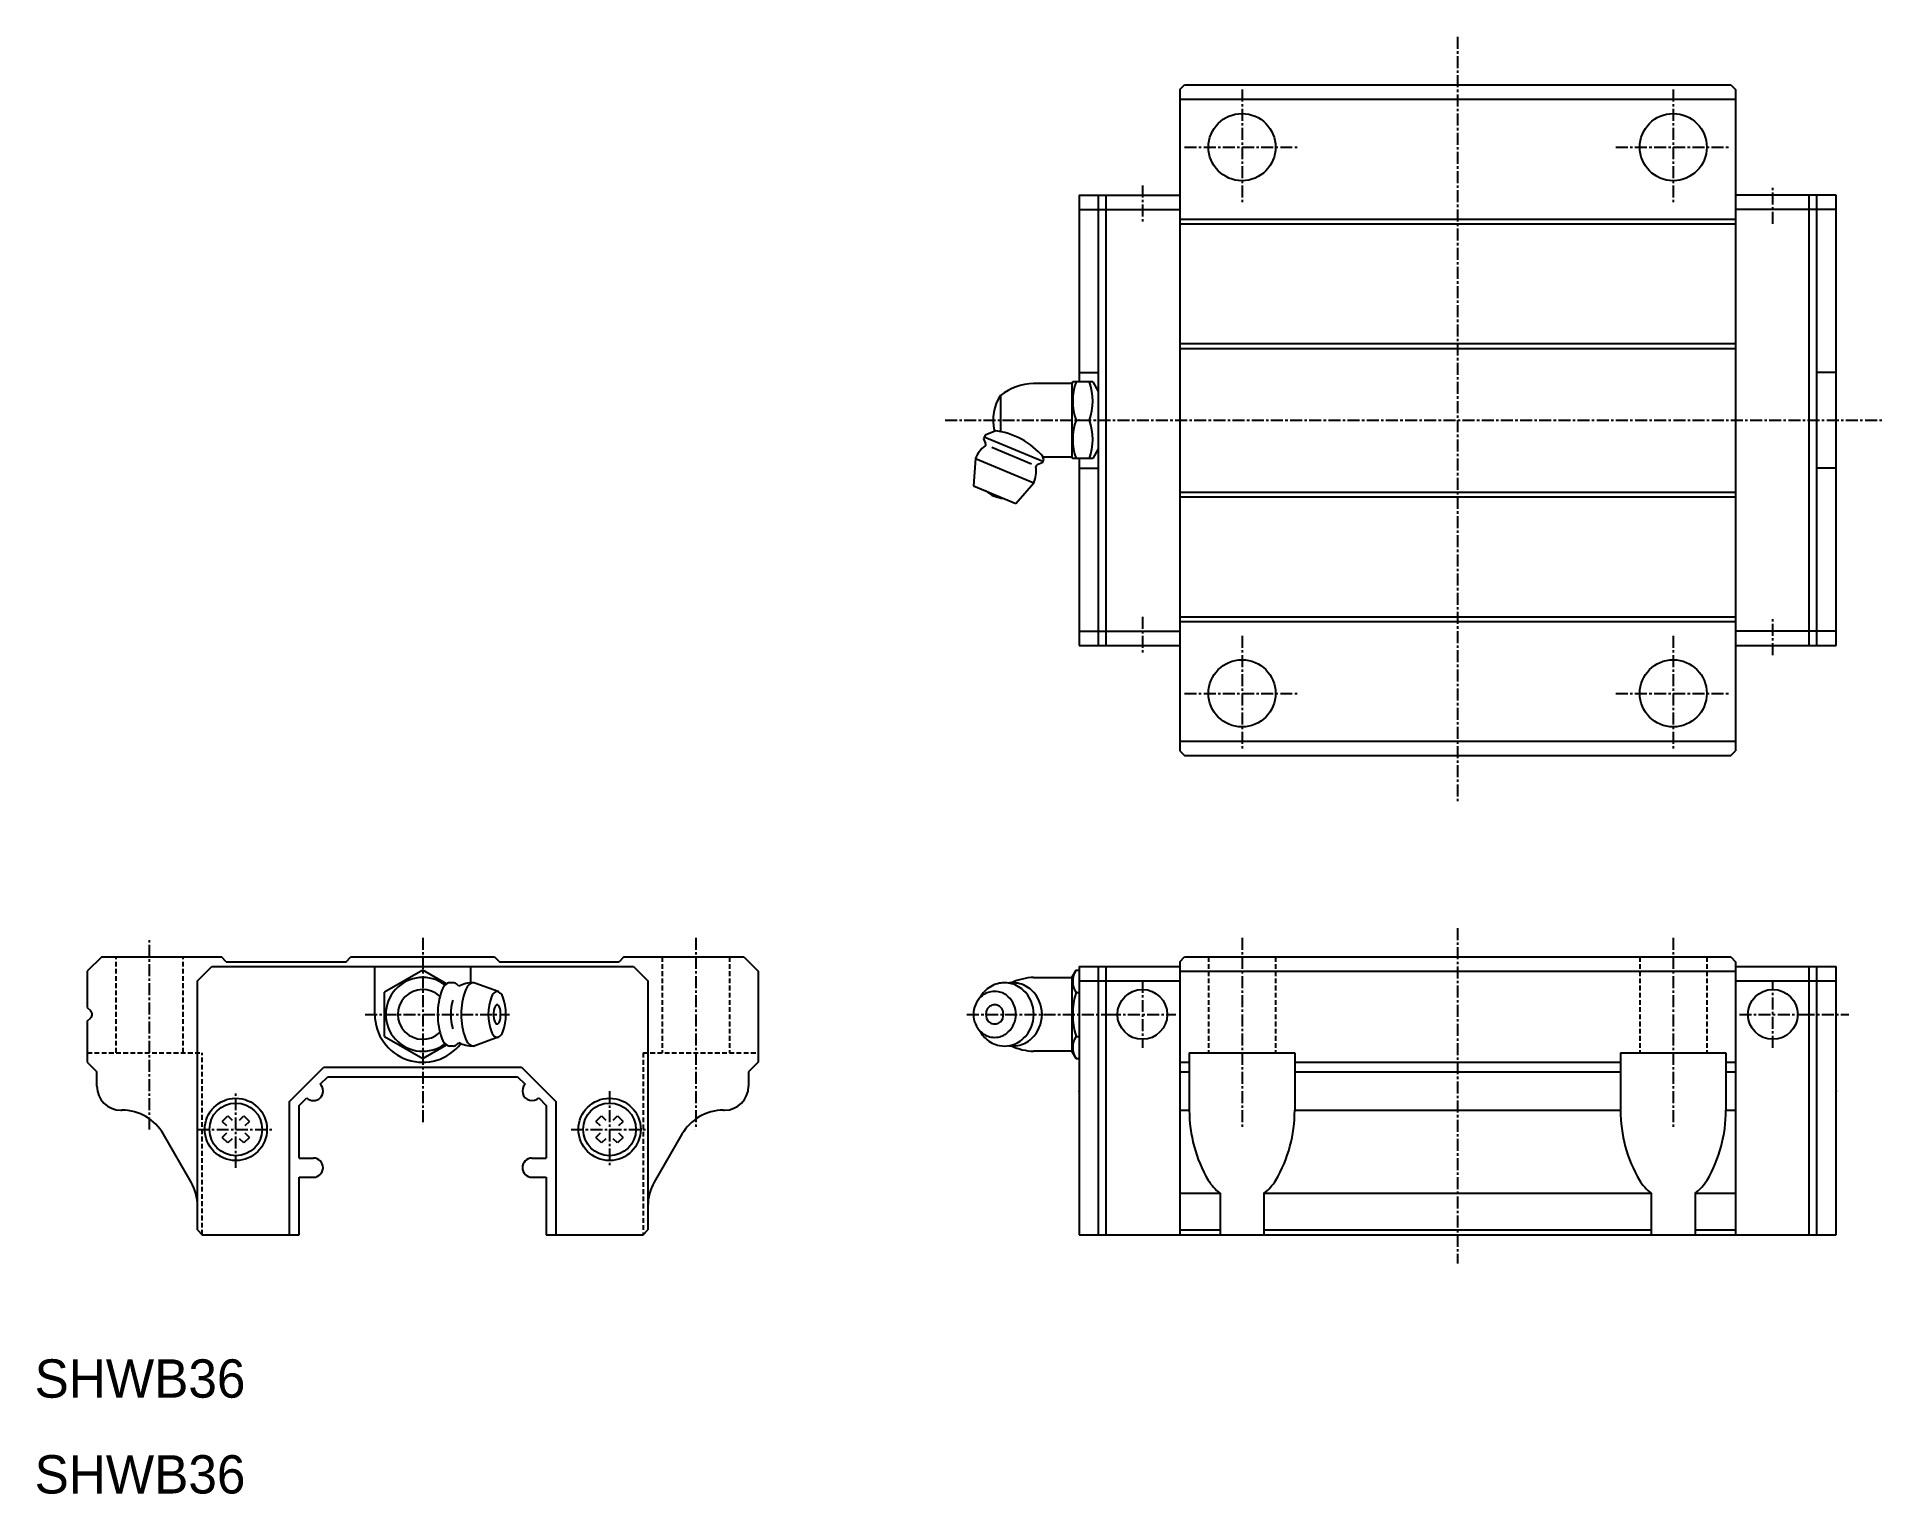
# Model space of a CAD drawing. Extents: x 10 to 203, y 10 to 162.
import ezdxf

# ---------------------------------------------------------------- set-up
doc = ezdxf.new("R2010")
doc.units = 0
doc.linetypes.add('CENTER', pattern=[2, 1.25, -0.25, 0.25, -0.25])
doc.linetypes.add('DASHED', pattern=[0.75, 0.5, -0.25])
doc.layers.get('0').update_dxf_attribs({"linetype": 'CONTINUOUS'})
doc.layers.add('CENTER', color=1, linetype='CENTER')

msp = doc.modelspace()

# ---------------------------------------------------------------- linework, layer by layer
at = {"color": 7, "linetype": 'CONTINUOUS'}
for p, q in [((129.499952, 156.4999), (129.999971, 156.999916)), ((129.499961, 156.499992), (129.499961, 87.499992)), ((129.999976, 156.999992), (186.999961, 156.999992)), ((186.9999, 156.999961), (187.499892, 156.499946)), ((187.499961, 156.499961), (187.499961, 87.500023)), ((129.499961, 155.499992), (187.499961, 155.499992)), ((118.999961, 145.499992), (129.499961, 145.499992)), ((118.999961, 145.499992), (118.999961, 125.999977)), ((120.999961, 145.499992), (120.999961, 98.499992)), ((121.799949, 145.499992), (121.799949, 98.499992)), ((197.999915, 145.499977), (187.499915, 145.499977)), ((195.199927, 98.499992), (195.199927, 145.499977)), ((195.999915, 98.499992), (195.999915, 145.499977)), ((197.999915, 98.499992), (197.999915, 145.499977)), ((118.999961, 143.999992), (129.499961, 143.999992)), ((129.499961, 142.999992), (187.499961, 142.999992)), ((197.999915, 143.999977), (187.499915, 143.999977)), ((129.499961, 142.499992), (187.499961, 142.499992)), ((129.499961, 129.999992), (187.499961, 129.999992)), ((129.499961, 129.499992), (187.499961, 129.499992)), ((118.243179, 125.849983), (114.243175, 125.849983)), ((118.243179, 125.849983), (118.243179, 118.149986)), ((118.329796, 125.999939), (118.243195, 125.849945)), ((120.422609, 125.999977), (118.329784, 125.999977)), ((118.999961, 126.999992), (120.999961, 126.999992)), ((120.422589, 125.999969), (120.999943, 124.999961)), ((197.999915, 126.999977), (195.999915, 126.999977)), ((110.799964, 124.599983), (110.799964, 120.819419)), ((118.676203, 121.999992), (120.076188, 121.999992)), ((109.029538, 120.072128), (109.240746, 119.562233)), ((109.182634, 120.441688), (109.029562, 120.072143)), ((109.106095, 120.256919), (115.203705, 117.731201)), ((110.30459, 120.906448), (109.182616, 120.441711)), ((108.169896, 117.996734), (107.968143, 115.157837)), ((108.1699, 117.996711), (114.267496, 115.471008)), ((109.890451, 119.174354), (114.036687, 117.456924)), ((115.096191, 118.36026), (115.280216, 117.915985)), ((115.280229, 117.915985), (115.127158, 117.54644)), ((118.243179, 118.149986), (115.280214, 118.149986)), ((118.243175, 118.149978), (118.329776, 117.999977)), ((120.422609, 117.999992), (118.329784, 117.999992)), ((118.999961, 117.999992), (118.999961, 98.499992)), ((120.999957, 118.999977), (120.42261, 117.999984)), ((115.127135, 117.546432), (114.61725, 117.335235)), ((118.999961, 116.999992), (120.999961, 116.999992)), ((197.999915, 116.999992), (195.999915, 116.999992)), ((107.968141, 115.157829), (112.402764, 113.320945)), ((112.402738, 113.320953), (114.267468, 115.471)), ((129.499961, 114.499992), (187.499961, 114.499992)), ((129.499961, 113.999992), (187.499961, 113.999992)), ((129.499961, 101.499992), (187.499961, 101.499992)), ((129.499961, 100.999992), (187.499961, 100.999992)), ((118.999961, 99.999992), (129.499961, 99.999992)), ((118.999961, 98.499992), (129.499961, 98.499992)), ((197.999915, 99.999992), (187.499915, 99.999992)), ((187.499961, 98.499992), (197.999915, 98.499992)), ((129.499939, 87.5), (129.999959, 87)), ((129.499961, 88.499992), (187.499961, 88.499992)), ((129.999976, 86.999992), (186.999961, 86.999992)), ((186.999915, 87.000015), (187.499908, 87.500023)), ((16.999946, 65.999992), (15.499946, 64.499977)), ((16.999946, 65.999992), (29.499976, 65.999992)), ((30.000024, 65.5), (29.500024, 66)), ((42.500019, 65.499985), (42.999999, 65.999981)), ((43.000007, 65.999992), (57.999976, 65.999992)), ((57.999998, 65.999992), (58.499978, 65.499992)), ((71.499986, 66), (70.999986, 65.5)), ((71.499976, 65.999992), (83.999976, 65.999992)), ((83.999976, 65.999992), (85.499976, 64.499977)), ((129.499915, 65.499965), (129.999953, 65.999993)), ((129.999952, 65.999992), (186.9999, 65.999992)), ((186.999892, 65.999994), (187.4999, 65.499977)), ((15.499946, 64.499977), (15.499946, 60.707206)), ((27.000011, 63.499992), (28.500001, 64.999985)), ((28.499992, 64.999992), (72.499946, 64.999992)), ((29.999976, 65.499992), (42.500007, 65.499992)), ((45.499961, 59.999992), (45.499961, 64.999992)), ((50.499966, 64.61882), (46.499951, 62.30941)), ((52.987442, 63.182686), (50.499958, 64.618835)), ((55.499961, 64.999992), (55.499961, 63.289238)), ((58.499961, 65.499992), (70.999976, 65.499992)), ((72.499953, 64.999992), (73.999955, 63.499992)), ((85.499976, 64.499977), (85.499976, 54.999992)), ((114.243322, 63.849998), (118.243182, 63.849998)), ((118.243182, 63.849997), (118.243182, 56.149987)), ((118.243184, 63.849995), (118.676198, 64.599997)), ((118.67619, 64.599998), (118.999961, 64.599998)), ((118.999961, 64.999992), (129.499946, 64.999992)), ((118.999961, 64.999992), (118.999961, 36.999992)), ((120.999946, 64.999992), (120.999946, 36.999992)), ((121.799949, 64.999992), (121.799949, 36.999992)), ((129.499946, 65.500007), (129.499946, 36.999992)), ((129.499946, 64.499977), (187.499946, 64.499977)), ((187.499946, 65.499946), (187.499946, 36.999992)), ((187.499946, 64.999992), (197.99993, 64.999992)), ((195.199943, 36.999992), (195.199943, 64.999992)), ((195.999946, 36.999992), (195.999946, 64.999992)), ((197.99993, 36.999992), (197.99993, 64.999992)), ((26.999961, 37.500008), (26.999961, 63.499977)), ((46.499948, 59.999977), (46.499948, 62.309395)), ((53.690629, 63.29998), (53.321076, 63.29998)), ((58.387749, 62.376945), (55.940437, 63.268394)), ((73.999961, 63.499977), (73.999961, 37.500008)), ((108.401076, 61.424728), (108.76519, 61.958995)), ((118.676201, 62.299995), (118.999961, 62.299995)), ((118.999961, 63.499992), (129.499946, 63.499992)), ((187.499946, 63.499992), (197.99993, 63.499992)), ((15.500022, 60.70713), (15.853576, 60.353577)), ((46.499948, 57.690575), (46.499948, 59.999977)), ((15.499946, 59.292839), (15.499946, 54.999992)), ((15.500022, 59.292915), (15.853576, 59.646469)), ((108.765193, 58.04102), (108.40108, 58.575287)), ((108.765196, 58.041024), (108.78101, 58.01801)), ((46.499954, 57.690567), (50.499957, 55.381164)), ((50.499959, 55.381164), (52.987443, 56.817306)), ((53.690629, 56.699989), (53.321076, 56.699989)), ((58.387755, 57.623054), (55.93799, 56.73072)), ((118.243182, 56.149986), (114.243322, 56.149986)), ((118.676195, 55.399989), (118.243181, 56.149991)), ((118.676198, 57.700004), (118.999961, 57.700004)), ((130.499946, 55.999977), (141.499946, 55.999977)), ((130.499946, 55.999977), (130.499946, 49.999977)), ((141.499946, 55.999977), (141.499946, 49.999977)), ((175.499946, 55.999977), (186.499946, 55.999977)), ((175.499946, 55.999977), (175.499946, 49.999977)), ((186.499946, 55.999977), (186.499946, 49.999977)), ((15.499942, 55.000023), (16.499946, 54.000023)), ((16.499976, 52.499992), (16.499976, 53.999966)), ((36.599977, 50.914215), (40.179975, 54.494209)), ((40.179969, 54.494209), (60.819968, 54.494209)), ((60.81998, 54.494224), (64.399978, 50.914223)), ((85.49998, 55.000023), (84.499976, 54.000023)), ((84.499976, 53.999992), (84.499976, 52.499992)), ((118.676181, 55.400001), (118.999961, 55.400001)), ((129.499946, 54.999977), (130.499946, 54.999977)), ((129.499946, 53.999977), (130.499946, 53.999977)), ((141.499946, 54.999977), (175.499946, 54.999977)), ((141.499946, 53.999977), (175.499946, 53.999977)), ((186.499946, 54.999977), (187.499946, 54.999977)), ((186.499946, 53.999977), (187.499946, 53.999977)), ((39.807086, 52.707107), (40.594197, 53.494217)), ((40.594184, 53.494209), (60.405753, 53.494209)), ((60.405757, 53.494232), (61.192868, 52.707123)), ((36.599967, 36.999992), (36.599967, 50.914207)), ((37.599967, 44.999992), (37.599967, 50.499992)), ((37.599978, 50.5), (38.392872, 51.292892)), ((62.607082, 51.292908), (63.399977, 50.500008)), ((63.39997, 50.499992), (63.39997, 44.999992)), ((64.39997, 50.914207), (64.39997, 36.999992)), ((18.999976, 49.999992), (19.113242, 49.999992)), ((29.578794, 48.837662), (30.162326, 49.421196)), ((29.578794, 48.837669), (30.027532, 48.388931)), ((30.162326, 49.421204), (30.611066, 48.972465)), ((31.388879, 48.972465), (31.837619, 49.421204)), ((31.83763, 49.421204), (32.421176, 48.837662)), ((31.972434, 48.388908), (32.421174, 48.837646)), ((68.578769, 48.837662), (69.162313, 49.421204)), ((68.578769, 48.837646), (69.027509, 48.388908)), ((69.162324, 49.421204), (69.611064, 48.972465)), ((70.388877, 48.972443), (70.837617, 49.421181)), ((70.837617, 49.421196), (71.42114, 48.837669)), ((70.972411, 48.388908), (71.421151, 48.837646)), ((81.88671, 49.999992), (81.999976, 49.999992)), ((129.499946, 49.999977), (130.499946, 49.999977)), ((141.499946, 49.999977), (175.499946, 49.999977)), ((186.499946, 49.999977), (187.499946, 49.999977)), ((26.330163, 42.500038), (23.443442, 47.499985)), ((30.027513, 47.611099), (29.578775, 47.162353)), ((30.162341, 46.578827), (29.578797, 47.162376)), ((30.611068, 47.027542), (30.16233, 46.578804)), ((31.837648, 46.578819), (31.388898, 47.027565)), ((32.421172, 47.162353), (31.837638, 46.578819)), ((32.421182, 47.162346), (31.972432, 47.611099)), ((69.027501, 47.611092), (68.578761, 47.162346)), ((69.162295, 46.578827), (68.578773, 47.162353)), ((69.611045, 47.027542), (69.162307, 46.578804)), ((70.837613, 46.578804), (70.388875, 47.027542)), ((71.421146, 47.162376), (70.837602, 46.578827)), ((71.421168, 47.162353), (70.97243, 47.611099)), ((77.556584, 47.500008), (74.669847, 42.500046)), ((37.599967, 44.999992), (39.099967, 44.999992)), ((61.89997, 44.999992), (63.39997, 44.999992)), ((37.599967, 36.999992), (37.599967, 42.999992)), ((37.599967, 42.999992), (39.099967, 42.999992)), ((61.89997, 42.999992), (63.39997, 42.999992)), ((63.39997, 42.999992), (63.39997, 36.999992)), ((129.499946, 41.339988), (133.708335, 41.339988)), ((133.708335, 41.339988), (133.708335, 37.000007)), ((138.291541, 41.339988), (178.708335, 41.339988)), ((138.291541, 41.339988), (138.291541, 37.000007)), ((178.708335, 41.339988), (178.708335, 37.000007)), ((183.291541, 41.339988), (187.499946, 41.339988)), ((183.291541, 41.339988), (183.291541, 37.000007)), ((27.000003, 37.500053), (27.500007, 37.00003)), ((27.499992, 36.999992), (37.599967, 36.999992)), ((63.39997, 36.999992), (73.49993, 36.999992)), ((73.499936, 37.00003), (73.999929, 37.500038)), ((118.999961, 36.999992), (197.99993, 36.999992)), ((129.499946, 37.500007), (133.708335, 37.500007)), ((138.291541, 37.500007), (178.708335, 37.500007)), ((183.291541, 37.500007), (187.499946, 37.500007))]:
    msp.add_line(p, q, dxfattribs=at)
at = {"color": 3, "linetype": 'DASHED'}
for p, q in [((18.499946, 55.999992), (18.499946, 65.999992)), ((25.499946, 55.999992), (25.499946, 65.999992)), ((75.499946, 65.999992), (75.499946, 55.999992)), ((82.499946, 65.999992), (82.499946, 55.999992)), ((132.499946, 65.999992), (132.499946, 55.999977)), ((139.499946, 65.999992), (139.499946, 55.999977)), ((177.499946, 65.999992), (177.499946, 55.999977)), ((184.499946, 65.999992), (184.499946, 55.999977)), ((15.499946, 55.999992), (27.499946, 55.999992)), ((27.499946, 36.999992), (27.499946, 55.999992)), ((73.499946, 55.999992), (73.499946, 36.999992)), ((73.499946, 55.999992), (85.499946, 55.999992))]:
    msp.add_line(p, q, dxfattribs=at)
at = {"color": 7, "linetype": 'CONTINUOUS'}
for centre, radius in [((135.999961, 150.499992), 3.5), ((180.999961, 150.499992), 3.5), ((135.999961, 93.499992), 3.5), ((180.999961, 93.499992), 3.5), ((125.599937, 59.999992), 2.599999), ((191.399955, 59.999992), 2.599999), ((30.999961, 47.999992), 3.25), ((30.999961, 47.999992), 2.75), ((69.999961, 47.999992), 3.25), ((69.999961, 47.999992), 2.75)]:
    msp.add_circle(centre, radius, dxfattribs=at)
for centre, radius, start, end in [((114.471296, 119.854332), 5.999997, 92.178871, 127.726135), ((124.276293, 123.999977), 5.946512, 160.346466, 199.653458), ((114.476083, 123.999992), 5.946529, 340.346527, 19.653477), ((114.715317, 121.999977), 4.699998, 146.413773, 193.178802), ((124.276293, 119.999992), 5.946512, 160.346466, 199.653458), ((114.476083, 119.999992), 5.946529, 340.346527, 19.653477), ((109.055965, 119.485725), 0.200001, 308.164124, 22.500431), ((109.168872, 112.98748), 7.999998, 40.189182, 83.034012), ((111.218668, 116.733879), 3.300001, 128.16394, 157.499847), ((111.218668, 116.733879), 3.299999, 337.5, 6.835998), ((114.693787, 117.150474), 0.2, 112.499573, 186.835464), ((111.348684, 117.047752), 3.2, 229.290024, 265.709991), ((50.499945, 59.999992), 3.849999, 52.507736, 307.492126), ((114.47132, 57.854333), 6, 92.177719, 114.893784), ((120.411787, 63.450004), 2.082014, 146.471832, 213.52861), ((50.499945, 59.999992), 2.599998, 46.621258, 313.378754), ((59.365907, 59.999969), 7.307828, 159.761902, 200.237976), ((53.823583, 62.053261), 1.397422, 121.100197, 160.14386), ((53.321081, 62.795174), 0.504785, 90.903221, 115.752029), ((53.690631, 62.795174), 0.504785, 64.247993, 90.902924), ((53.188128, 62.053261), 1.397422, 39.427902, 58.89978), ((55.766057, 59.999977), 3.300003, 89.999985, 117.054504), ((61.810884, 59.999969), 7.307827, 159.761902, 200.237976), ((56.268561, 62.053261), 1.397422, 121.100197, 160.14386), ((55.766059, 62.795174), 0.504787, 68.688385, 115.751984), ((62.647434, 59.999977), 5.306899, 159.730606, 200.269379), ((58.625215, 61.492462), 1.016732, 121.051331, 160.103989), ((58.260534, 62.031746), 0.368218, 64.286964, 115.712906), ((57.895853, 61.492462), 1.016732, 19.896015, 58.948624), ((53.873631, 59.999977), 5.306899, 339.730621, 20.269382), ((110.497895, 59.999992), 2.529791, 133.386032, 226.613922), ((110.211392, 60.256211), 2.147025, 101.036331, 132.526306), ((111.648326, 59.999992), 3.478466, 133.386063, 145.806763), ((111.254377, 60.352298), 2.952154, 101.036324, 132.526321), ((110.185414, 60.348792), 2.051199, 79.18074, 100.819183), ((110.159438, 60.256211), 2.147025, 47.47366, 78.963623), ((111.21866, 60.479597), 2.820394, 89.999977, 100.819191), ((111.21866, 60.479597), 2.820394, 79.180748, 89.999977), ((109.872933, 59.999992), 2.529791, 313.386017, 46.613922), ((112.078328, 60.479597), 2.820394, 89.999977, 98.765785), ((111.182942, 60.352298), 2.952155, 47.473614, 78.963623), ((112.078328, 60.479597), 2.820394, 79.180748, 89.999977), ((112.042611, 60.352298), 2.952155, 47.473614, 78.963623), ((110.788993, 59.999992), 3.478466, 313.386078, 46.613884), ((111.648661, 59.999992), 3.478466, 313.386078, 46.61388), ((126.138146, 60.000006), 7.808372, 162.869141, 197.130844), ((15.499976, 59.999992), 0.5, 0, 45), ((15.499976, 59.999992), 0.500001, 315, 0), ((50.499961, 59.999992), 5, 180, 322.61264), ((58.73685, 59.999977), 5.306903, 163.626266, 196.372803), ((60.09375, 59.999977), 2.215717, 159.773712, 200.226273), ((58.412928, 60.622307), 0.423398, 121.11824, 160.158691), ((58.260533, 60.847175), 0.152796, 64.233658, 115.766342), ((58.108139, 60.622307), 0.423395, 19.841335, 58.881702), ((56.427315, 59.999977), 2.215717, 339.773712, 20.22628), ((110.315614, 59.999992), 1.054075, 133.385971, 226.613907), ((110.196238, 60.106749), 0.89459, 101.03624, 132.526215), ((110.185414, 60.145324), 0.854663, 79.180687, 100.819122), ((110.174591, 60.106749), 0.89459, 47.473614, 78.963577), ((110.055215, 59.999992), 1.054075, 313.385956, 46.613888), ((58.625212, 58.507492), 1.016732, 199.896011, 238.948624), ((58.412926, 59.377647), 0.423395, 199.841309, 238.881699), ((58.260532, 59.152779), 0.152796, 244.233658, 295.766327), ((58.108137, 59.377647), 0.423398, 301.118256, 340.158691), ((57.895851, 58.507492), 1.016732, 301.0513, 340.103973), ((110.211391, 59.743773), 2.147025, 227.473648, 258.963623), ((111.648326, 59.999992), 3.478466, 214.652939, 226.613892), ((110.196238, 59.893234), 0.89459, 227.473618, 258.963562), ((110.185414, 59.85466), 0.854663, 259.180695, 280.819122), ((110.174591, 59.893234), 0.89459, 281.036255, 312.526245), ((110.159437, 59.743773), 2.147025, 281.036316, 312.526306), ((53.82358, 57.946693), 1.397422, 199.856125, 238.89975), ((53.321077, 57.20478), 0.504785, 244.24794, 270.393188), ((53.690633, 57.20478), 0.504788, 270.392853, 295.752045), ((53.18813, 57.946693), 1.397423, 301.10025, 320.569702), ((55.766057, 59.999977), 3.300001, 242.945496, 269.999969), ((56.268558, 57.946693), 1.397422, 199.856125, 238.89975), ((55.766055, 57.20478), 0.504785, 244.247925, 289.935089), ((58.260531, 57.968208), 0.368218, 244.286957, 295.712891), ((111.254377, 59.647686), 2.952155, 227.473618, 258.963623), ((110.185414, 59.651192), 2.051198, 259.180725, 280.819183), ((111.21866, 59.520387), 2.820393, 259.180756, 280.819183), ((112.078328, 59.520387), 2.820393, 261.237854, 280.819183), ((111.182942, 59.647686), 2.952154, 281.036316, 312.526337), ((114.471321, 62.145652), 6, 245.106216, 267.822266), ((112.042611, 59.647686), 2.952154, 281.036316, 312.526337), ((120.411787, 56.549981), 2.082014, 146.471329, 213.527618), ((18.999976, 52.499992), 2.5, 180, 270), ((39.099967, 51.999992), 1, 225.000076, 45.000038), ((61.89997, 51.999992), 1, 134.999954, 314.999969), ((81.999976, 52.499992), 2.5, 270, 0), ((19.113242, 44.999992), 4.999999, 30.000008, 89.99987), ((81.88671, 44.999992), 5, 90.000084, 150), ((145.035274, 49.99997), 14.535325, 179.999939, 210.136093), ((126.964621, 49.999984), 14.535326, 329.863831, 359.999969), ((190.035293, 49.999981), 14.535339, 179.999985, 210.136124), ((171.964599, 49.999973), 14.535341, 329.863922, 0.000003), ((39.099967, 43.999992), 1, 270.000061, 90), ((61.89997, 43.999992), 1, 90, 269.999939), ((21.999976, 40.000023), 5, 0, 30.000093), ((78.999976, 40.000023), 5.000001, 149.999908, 180), ((136.751046, 45.37024), 5.048836, 211.897507, 232.948471), ((135.248841, 45.370241), 5.048837, 307.052094, 328.102417), ((181.751052, 45.370237), 5.048832, 211.897537, 232.94838), ((180.248843, 45.370236), 5.048831, 307.052063, 328.102509)]:
    msp.add_arc(centre, radius, start, end, dxfattribs=at)
for p in [(118.999961, 121.999992), (197.999946, 121.999992), (50.499961, 65.999992), (118.999961, 51.999992), (197.99993, 51.999992)]:
    msp.add_point(p, dxfattribs=at)
at = {"layer": 'CENTER', "color": 1, "linetype": 'CENTER'}
for p, q in [((158.499961, 161.999992), (158.499961, 81.999992)), ((135.999961, 156.499992), (135.999961, 144.499992)), ((180.999961, 156.499992), (180.999961, 144.499992)), ((129.999961, 150.499992), (141.999961, 150.499992)), ((174.999961, 150.499992), (186.999961, 150.499992)), ((125.599952, 146.499992), (125.599952, 142.499992)), ((191.399924, 142.499977), (191.399924, 146.499977)), ((105.015319, 121.999992), (202.999946, 121.999992)), ((125.599952, 101.499992), (125.599952, 97.499992)), ((191.399924, 97.499992), (191.399924, 101.499992)), ((135.999961, 99.499992), (135.999961, 87.499992)), ((180.999961, 99.499992), (180.999961, 87.499992)), ((129.999961, 93.499992), (141.999961, 93.499992)), ((174.999961, 93.499992), (186.999961, 93.499992)), ((21.999946, 47.999992), (21.999946, 67.999992)), ((50.499961, 67.999992), (50.499961, 48.494209)), ((78.999946, 67.999992), (78.999946, 47.999992)), ((135.999946, 67.999977), (135.999946, 47.999977)), ((158.499961, 68.999992), (158.499961, 33.999992)), ((180.999946, 67.999977), (180.999946, 47.999977)), ((125.599937, 63.499992), (125.599937, 56.499992)), ((191.399955, 56.499992), (191.399955, 63.499992)), ((44.499961, 59.999992), (59.555886, 59.999992)), ((107.290211, 59.999992), (122.499946, 59.999992)), ((122.099937, 59.999992), (129.099937, 59.999992)), ((187.899955, 59.999992), (194.899955, 59.999992)), ((194.499946, 59.999992), (199.321189, 59.999992)), ((30.999961, 43.999992), (30.999961, 51.999992)), ((69.999961, 51.999992), (69.999961, 43.999992)), ((26.999961, 47.999992), (34.999961, 47.999992)), ((65.999961, 47.999992), (73.999961, 47.999992))]:
    msp.add_line(p, q, dxfattribs=at)

# ---------------------------------------------------------------- texts
at = {"color": 7, "linetype": 'CONTINUOUS'}
for p in [(10, 20), (10, 10)]:
    msp.add_text('SHWB36', height=4, dxfattribs=at).set_placement(p)

doc.saveas('drawing.dxf')
